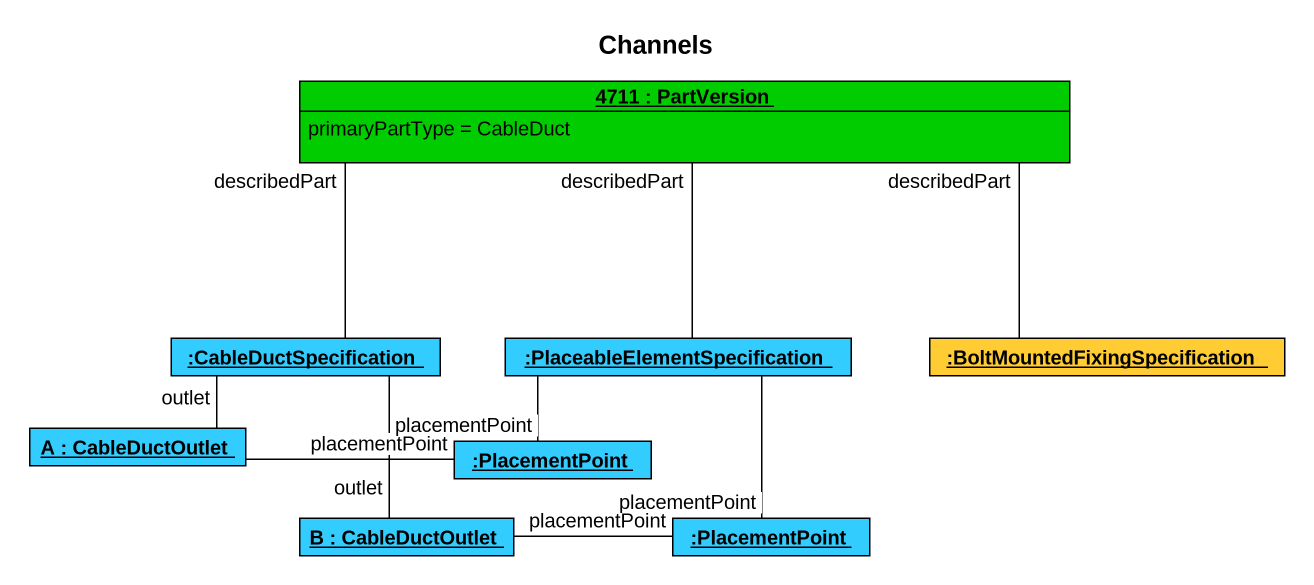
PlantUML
@startuml
title Channels
hide circle
hide empty members
object "4711 : PartVersion" as o4711 #00CC00 {
  primaryPartType = CableDuct
}
object ":CableDuctSpecification" as CableDuctSpecification #33CCFF
object ":PlaceableElementSpecification" as PlaceableElementSpecificatio #33CCFF
object ":BoltMountedFixingSpecification" as BoltMountedFixingSpecificati #FFCC33
object "A : CableDuctOutlet" as A #33CCFF
object ":PlacementPoint" as PlacementPoint #33CCFF
object "B : CableDuctOutlet" as B #33CCFF
object ":PlacementPoint" as PlacementPoint_2 #33CCFF
o4711 -- CableDuctSpecification : describedPart
o4711 -- PlaceableElementSpecificatio : describedPart
o4711 -right- BoltMountedFixingSpecificati : describedPart
CableDuctSpecification -left- A : outlet
CableDuctSpecification -- B : outlet
PlaceableElementSpecificatio -- PlacementPoint : placementPoint
PlaceableElementSpecificatio -- PlacementPoint_2 : placementPoint
PlacementPoint -left- A : placementPoint
PlacementPoint_2 -left- B : placementPoint
@enduml
